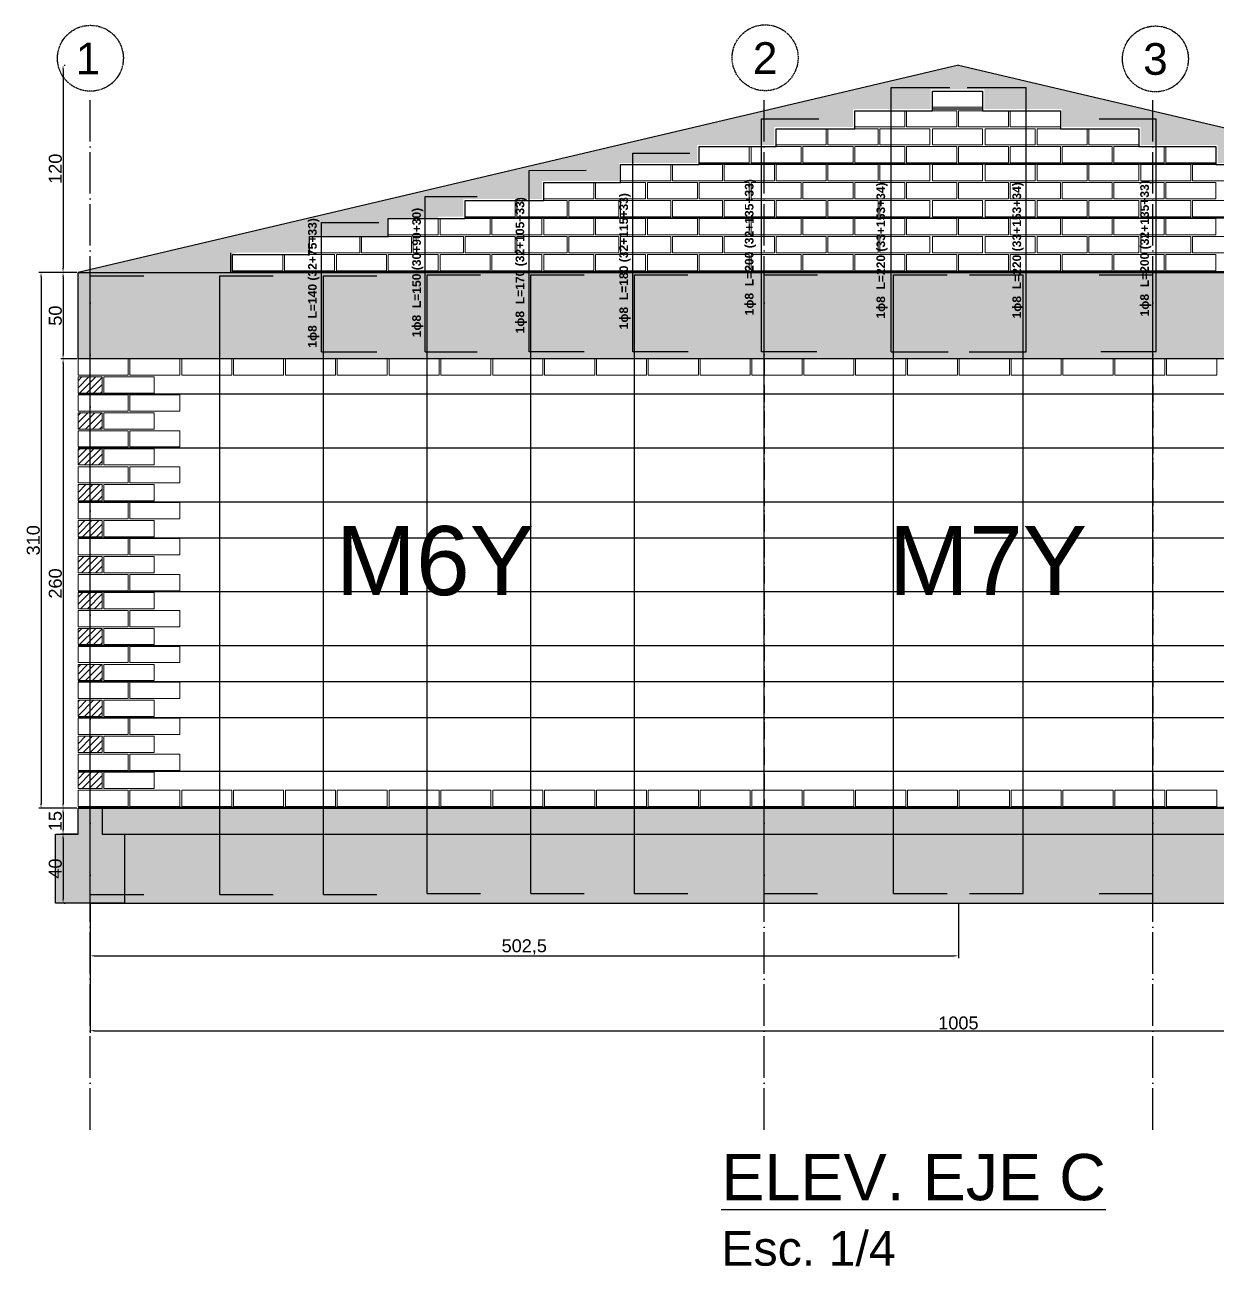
# Model space of a CAD drawing. Header units: centimetres. Extents: x 778 to 15841, y 1585 to 3584.
# Drawn here: x 10846 to 11536, y 2670 to 3388 of the extents above; entities that cross this region are included whole.
import ezdxf

# ---------------------------------------------------------------- set-up
doc = ezdxf.new("R2010")
doc.units = ezdxf.units.CM
doc.linetypes.add('ACAD_ISO04W100', pattern=[30, 24, -3, 0, -3])
doc.linetypes.add('TransientTextAxis', pattern=[0.3, 0.2, -0.1, 0, 0])
doc.layers.get('DEFPOINTS').update_dxf_attribs({"color": 250})
doc.layers.add('armadura horizotal', color=7, linetype='Continuous', lineweight=30, true_color=0xff9eff)
doc.layers.add('Ceramico 1.0', color=7, linetype='Continuous', lineweight=5, true_color=0xc73200)
doc.layers.add('armadura vertical', color=6, linetype='Continuous', lineweight=30)
for name, color, linetype in [('Cadena', 8, 'Continuous'), ('Cotas', 80, 'Continuous'), ('EJES', 8, 'Continuous'), ('Fundaciones', 251, 'Continuous'), ('Texto', 7, 'Continuous'), ('TEXTO-PIERS', 7, 'Continuous')]:
    doc.layers.add(name, color=color, linetype=linetype)
doc.styles.get("Standard").update_dxf_attribs({"font": 'arial.ttf'})
doc.dimstyles.new('ISO-25', dxfattribs={"dimtxt": 7.5, "dimasz": 2.5, "dimexe": 1.25, "dimexo": 0.625, "dimtad": 1, "dimtxsty": 'Standard', "dimcen": 2.5, "dimadec": 0, "dimazin": 0, "dimtfac": 1, "dimtmove": 0, "dimatfit": 3, "dimfxl": 1, "dimarcsym": 0})
pattern_1 = [(50, (5724.99, 47.862), (36.43693, -3.18782), [3.81, -41.91]), (355, (5724.99, 47.862), (-7.04868, 38.21137), [3.048, -33.52812]), (100.45144, (5728.026, 47.596), (29.38825, 35.02355), [3.238, -35.61805]), (46.1842, (5724.99, 58.02), (54.2158, -8.40847), [5.715, -62.865]), (96.6356, (5729.507, 57.32), (47.48083, 49.48522), [4.857, -53.4271]), (351.18415, (5724.99, 58.02), (47.48083, 49.48522), [4.572, -50.29195]), (21, (5730.07, 55.482), (30.32288, -20.45304), [3.81, -41.91]), (326, (5730.07, 55.482), (12.3604, 36.8376), [3.048, -33.528]), (71.45144, (5732.596, 53.778), (42.68328, 16.38455), [3.238, -35.61799]), (37.5, (5724.989, 47.862), (0.61772, 16.911008), [0, -33.1216, 0, -34.036, 0, -33.655]), (7.5, (5724.99, 47.862), (13.363933, 20.036115), [0, -19.4056, 0, -32.3596, 0, -12.827]), (327.5, (5713.661, 47.862), (27.11812, -1.14575), [0, -12.7, 0, -39.624, 0, -52.578]), (317.5, (5708.58, 47.862), (29.62584, 5.0853), [0, -16.51, 0, -26.3144, 0, -37.338])]

# ---------------------------------------------------------------- blocks, each defined once
blk = doc.blocks.new('*D134')
at = {"layer": 'Cotas', "color": 0, "lineweight": -2, "transparency": 16777216}
for p, q in [((10875.92, 3244.92), (10866.64, 3244.92)), ((10867.89, 3242.42), (10867.89, 3197.42)), ((10875.92, 3194.92), (10866.64, 3194.92))]:
    blk.add_line(p, q, dxfattribs=at)
at = {"layer": 'Cotas', "color": 0, "transparency": 16777216}
for points in [[(10867.47, 3242.42), (10868.31, 3242.42), (10867.89, 3244.92)], [(10867.47, 3197.42), (10868.31, 3197.42), (10867.89, 3194.92)]]:
    blk.add_solid(points, dxfattribs=at)
at = {"layer": 'DEFPOINTS', "color": 0, "transparency": 16777216}
for p in [(10876.54, 3244.92), (10867.89, 3194.92), (10876.54, 3194.92)]:
    blk.add_point(p, dxfattribs=at)
at = {"layer": 'Cotas', "color": 0, "transparency": 16777216, "insert": (10863.44, 3219.92), "char_height": 7.5, "attachment_point": 5, "rotation": 90}
blk.add_mtext('50', dxfattribs=at)
blk = doc.blocks.new('*D135')
at = {"layer": 'Cotas', "color": 0, "lineweight": -2, "transparency": 16777216}
for p, q in [((10875.92, 3194.92), (10866.64, 3194.92)), ((10867.89, 3192.42), (10867.89, 2937.42)), ((10875.92, 2934.92), (10866.64, 2934.92))]:
    blk.add_line(p, q, dxfattribs=at)
at = {"layer": 'Cotas', "color": 0, "transparency": 16777216}
for points in [[(10867.47, 3192.42), (10868.31, 3192.42), (10867.89, 3194.92)], [(10867.47, 2937.42), (10868.31, 2937.42), (10867.89, 2934.92)]]:
    blk.add_solid(points, dxfattribs=at)
at = {"layer": 'DEFPOINTS', "color": 0, "transparency": 16777216}
for p in [(10876.54, 3194.92), (10867.89, 2934.92), (10876.54, 2934.92)]:
    blk.add_point(p, dxfattribs=at)
at = {"layer": 'Cotas', "color": 0, "transparency": 16777216, "insert": (10863.44, 3064.92), "char_height": 7.5, "attachment_point": 5, "rotation": 90}
blk.add_mtext('260', dxfattribs=at)
blk = doc.blocks.new('*D136')
at = {"layer": 'Cotas', "color": 0, "lineweight": -2, "transparency": 16777216}
for p, q in [((10875.92, 2934.92), (10866.64, 2934.92)), ((10867.89, 2932.42), (10867.89, 2922.42)), ((10875.92, 2919.92), (10866.64, 2919.92))]:
    blk.add_line(p, q, dxfattribs=at)
at = {"layer": 'Cotas', "color": 0, "transparency": 16777216}
for points in [[(10867.47, 2932.42), (10868.31, 2932.42), (10867.89, 2934.92)], [(10867.47, 2922.42), (10868.31, 2922.42), (10867.89, 2919.92)]]:
    blk.add_solid(points, dxfattribs=at)
at = {"layer": 'DEFPOINTS', "color": 0, "transparency": 16777216}
for p in [(10876.54, 2934.92), (10867.89, 2919.92), (10876.54, 2919.92)]:
    blk.add_point(p, dxfattribs=at)
at = {"layer": 'Cotas', "color": 0, "transparency": 16777216, "insert": (10863.44, 2927.42), "char_height": 7.5, "attachment_point": 5, "rotation": 90}
blk.add_mtext('15', dxfattribs=at)
blk = doc.blocks.new('*D137')
at = {"layer": 'Cotas', "color": 0, "lineweight": -2, "transparency": 16777216}
for p, q in [((10867.89, 2917.42), (10867.89, 2882.42)), ((10868.51, 2919.92), (10869.14, 2919.92)), ((10868.51, 2879.92), (10869.14, 2879.92))]:
    blk.add_line(p, q, dxfattribs=at)
at = {"layer": 'Cotas', "color": 0, "transparency": 16777216}
for points in [[(10867.47, 2917.42), (10868.31, 2917.42), (10867.89, 2919.92)], [(10867.47, 2882.42), (10868.31, 2882.42), (10867.89, 2879.92)]]:
    blk.add_solid(points, dxfattribs=at)
at = {"layer": 'DEFPOINTS', "color": 0, "transparency": 16777216}
for p in [(10867.89, 2919.92), (10867.89, 2879.92), (10867.89, 2879.92)]:
    blk.add_point(p, dxfattribs=at)
at = {"layer": 'Cotas', "color": 0, "transparency": 16777216, "insert": (10863.44, 2899.92), "char_height": 7.5, "attachment_point": 5, "rotation": 90}
blk.add_mtext('40', dxfattribs=at)
blk = doc.blocks.new('*D138')
at = {"layer": 'Cotas', "color": 0, "lineweight": -2, "transparency": 16777216}
for p, q in [((10867.26, 3244.92), (10853.89, 3244.92)), ((10855.14, 3242.42), (10855.14, 2937.42)), ((10867.26, 2934.92), (10853.89, 2934.92))]:
    blk.add_line(p, q, dxfattribs=at)
at = {"layer": 'Cotas', "color": 0, "transparency": 16777216}
for points in [[(10854.73, 3242.42), (10855.56, 3242.42), (10855.14, 3244.92)], [(10854.73, 2937.42), (10855.56, 2937.42), (10855.14, 2934.92)]]:
    blk.add_solid(points, dxfattribs=at)
at = {"layer": 'DEFPOINTS', "color": 0, "transparency": 16777216}
for p in [(10867.89, 3244.92), (10855.14, 2934.92), (10867.89, 2934.92)]:
    blk.add_point(p, dxfattribs=at)
at = {"layer": 'Cotas', "color": 0, "transparency": 16777216, "insert": (10850.69, 3089.92), "char_height": 7.5, "attachment_point": 5, "rotation": 90}
blk.add_mtext('310', dxfattribs=at)
blk = doc.blocks.new('*D139')
at = {"layer": 'Cotas', "color": 0, "lineweight": -2, "transparency": 16777216}
for p, q in [((10867.89, 3362.42), (10867.89, 3247.42)), ((10868.51, 3364.92), (10869.14, 3364.92)), ((10875.92, 3244.92), (10866.64, 3244.92))]:
    blk.add_line(p, q, dxfattribs=at)
at = {"layer": 'Cotas', "color": 0, "transparency": 16777216}
for points in [[(10867.47, 3362.42), (10868.31, 3362.42), (10867.89, 3364.92)], [(10867.47, 3247.42), (10868.31, 3247.42), (10867.89, 3244.92)]]:
    blk.add_solid(points, dxfattribs=at)
at = {"layer": 'DEFPOINTS', "color": 0, "transparency": 16777216}
for p in [(10867.89, 3364.92), (10867.89, 3244.92), (10876.54, 3244.92)]:
    blk.add_point(p, dxfattribs=at)
at = {"layer": 'Cotas', "color": 0, "transparency": 16777216, "insert": (10863.44, 3304.92), "char_height": 7.5, "attachment_point": 5, "rotation": 90}
blk.add_mtext('120', dxfattribs=at)
blk = doc.blocks.new('*D140')
at = {"layer": 'Cotas', "color": 0, "lineweight": -2, "transparency": 16777216}
for p, q in [((10883.54, 2879.29), (10883.54, 2848.17)), ((11386.04, 2879.29), (11386.04, 2848.17)), ((10886.04, 2849.42), (11383.54, 2849.42))]:
    blk.add_line(p, q, dxfattribs=at)
at = {"layer": 'Cotas', "color": 0, "transparency": 16777216}
for points in [[(10886.04, 2849.84), (10886.04, 2849.01), (10883.54, 2849.42)], [(11383.54, 2849.84), (11383.54, 2849.01), (11386.04, 2849.42)]]:
    blk.add_solid(points, dxfattribs=at)
at = {"layer": 'DEFPOINTS', "color": 0, "transparency": 16777216}
for p in [(10883.54, 2879.92), (11386.04, 2879.92), (11386.04, 2849.42)]:
    blk.add_point(p, dxfattribs=at)
at = {"layer": 'Cotas', "color": 0, "transparency": 16777216, "insert": (11134.79, 2854.56), "char_height": 7.5, "attachment_point": 5}
blk.add_mtext('502,5', dxfattribs=at)
blk = doc.blocks.new('*D141')
at = {"layer": 'Cotas', "color": 0, "lineweight": -2, "transparency": 16777216}
for p, q in [((10883.54, 2848.8), (10883.54, 2804.85)), ((11888.54, 2848.8), (11888.54, 2804.85)), ((10886.04, 2806.1), (11886.04, 2806.1))]:
    blk.add_line(p, q, dxfattribs=at)
at = {"layer": 'Cotas', "color": 0, "transparency": 16777216}
for points in [[(10886.04, 2806.52), (10886.04, 2805.68), (10883.54, 2806.1)], [(11886.04, 2806.52), (11886.04, 2805.68), (11888.54, 2806.1)]]:
    blk.add_solid(points, dxfattribs=at)
at = {"layer": 'DEFPOINTS', "color": 0, "transparency": 16777216}
for p in [(10883.54, 2849.42), (11888.54, 2849.42), (11888.54, 2806.1)]:
    blk.add_point(p, dxfattribs=at)
at = {"layer": 'Cotas', "color": 0, "transparency": 16777216, "insert": (11386.04, 2810.55), "char_height": 7.5, "attachment_point": 5}
blk.add_mtext('1005', dxfattribs=at)

msp = doc.modelspace()

# ---------------------------------------------------------------- hatches: boundary and pattern name
at = {"layer": 'Cadena'}
h = msp.add_hatch(dxfattribs=at)
h.set_pattern_fill('AR-CONC', color=256, scale=0.2)
h.set_pattern_definition(pattern_1)
h.paths.add_polyline_path([(11386.041, 3354.643), (11851.921, 3244.917), (11895.541, 3244.917), (11386.041, 3364.917), (10876.541, 3244.917), (10886.541, 3244.917), (10920.161, 3244.917)])
h = msp.add_hatch(dxfattribs=at)
h.set_pattern_fill('AR-CONC', color=256, scale=0.2)
h.paths.add_polyline_path([(10965.041, 3256.317), (10966.041, 3256.317), (10980.541, 3256.317), (10995.041, 3256.317), (10996.041, 3256.317), (11010.541, 3256.317), (11010.541, 3265.717), (11039.541, 3265.717), (11039.541, 3256.317), (11040.541, 3256.317), (11040.541, 3265.717), (11056.041, 3265.717), (11056.041, 3276.117), (11085.041, 3276.117), (11085.041, 3277.117), (11086.041, 3277.117), (11099.541, 3277.117), (11099.541, 3277.117), (11099.541, 3281.668), (11099.541, 3286.517), (11099.541, 3287.517), (11100.541, 3287.517), (11115.041, 3287.517), (11129.541, 3287.517), (11130.541, 3287.517), (11145.041, 3287.517), (11145.041, 3292.068), (11145.041, 3296.917), (11145.041, 3297.917), (11146.041, 3297.917), (11160.541, 3297.917), (11175.041, 3297.917), (11176.041, 3297.917), (11189.541, 3297.917), (11189.541, 3302.468), (11189.541, 3307.317), (11189.541, 3308.317), (11190.541, 3308.317), (11205.041, 3308.317), (11219.541, 3308.317), (11220.541, 3308.317), (11235.041, 3308.317), (11235.041, 3308.317), (11235.041, 3312.868), (11235.041, 3317.717), (11235.041, 3318.717), (11236.041, 3318.717), (11250.541, 3318.717), (11265.041, 3318.717), (11265.041, 3318.717), (11266.041, 3318.717), (11273.541, 3318.717), (11273.541, 3338.42), (10876.541, 3244.917), (10965.041, 3244.917)])
h.paths.add_polyline_path([(11325.041, 3333.668), (11325.041, 3338.517), (11325.041, 3339.517), (11326.041, 3339.517), (11340.541, 3339.517), (11355.041, 3339.517), (11355.041, 3339.517), (11356.041, 3339.517), (11370.041, 3339.517), (11370.041, 3340.517), (11370.041, 3345.068), (11370.041, 3349.917), (11370.041, 3350.917), (11371.041, 3350.917), (11385.541, 3350.917), (11400.041, 3350.917), (11401.041, 3350.917), (11401.041, 3349.917), (11401.041, 3345.217), (11401.041, 3340.517), (11401.041, 3339.517), (11415.041, 3339.517), (11416.041, 3339.517), (11430.541, 3339.517), (11445.041, 3339.517), (11446.041, 3339.517), (11446.041, 3338.517), (11446.041, 3333.668), (11446.041, 3329.117), (11460.541, 3329.117), (11461.541, 3329.117), (11476.041, 3329.117), (11490.541, 3329.117), (11491.541, 3329.117), (11491.541, 3328.117), (11491.541, 3323.268), (11491.541, 3318.717), (11498.541, 3318.717), (11498.541, 3338.42), (11386.041, 3364.917), (11273.541, 3338.42), (11273.541, 3318.717), (11279.541, 3318.717), (11279.541, 3318.717), (11279.541, 3323.268), (11279.541, 3328.117), (11279.541, 3329.117), (11280.541, 3329.117), (11295.041, 3329.117), (11309.541, 3329.117), (11310.541, 3329.117), (11325.041, 3329.117)])
h.paths.add_polyline_path([(11498.541, 3338.42), (11498.541, 3318.717), (11505.041, 3318.717), (11506.041, 3318.717), (11520.541, 3318.717), (11535.041, 3318.717), (11536.041, 3318.717), (11536.041, 3317.717), (11536.041, 3312.868), (11536.041, 3308.317), (11550.541, 3308.317), (11551.541, 3308.317), (11566.041, 3308.317), (11580.541, 3308.317), (11581.541, 3308.317), (11581.541, 3307.317), (11581.541, 3302.468), (11581.541, 3297.917), (11595.041, 3297.917), (11596.041, 3297.917), (11610.542, 3297.917), (11625.042, 3297.917), (11626.042, 3297.917), (11626.042, 3296.917), (11626.042, 3292.068), (11626.042, 3287.517), (11640.541, 3287.517), (11641.541, 3287.517), (11656.041, 3287.517), (11670.541, 3287.517), (11671.541, 3287.517), (11671.541, 3286.517), (11671.541, 3281.668), (11671.541, 3277.117), (11685.041, 3277.117), (11686.042, 3277.117), (11700.542, 3277.117), (11715.042, 3277.117), (11716.042, 3277.117), (11716.042, 3276.117), (11716.042, 3271.268), (11716.042, 3266.717), (11716.042, 3266.717), (11730.542, 3266.717), (11730.542, 3266.717), (11731.542, 3266.717), (11746.042, 3266.717), (11760.542, 3266.717), (11761.542, 3266.717), (11761.542, 3265.717), (11761.542, 3260.868), (11761.542, 3256.317), (11775.042, 3256.317), (11776.042, 3256.317), (11790.542, 3256.317), (11805.042, 3256.317), (11806.042, 3256.317), (11806.042, 3255.317), (11806.042, 3250.468), (11806.042, 3245.917), (11806.042, 3244.917), (11895.541, 3244.917)])
h = msp.add_hatch(dxfattribs=at)
h.set_pattern_fill('AR-CONC', color=256, scale=0.2)
h.set_pattern_definition(pattern_1)
h.paths.add_polyline_path([(11895.541, 3244.917), (10876.541, 3244.917), (10876.541, 3194.917), (10892.041, 3194.917), (10892.041, 3194.917), (10921.041, 3194.917), (10922.041, 3194.917), (10922.041, 3194.917), (10951.041, 3194.917), (11895.541, 3194.917)])
at = {"layer": 'Ceramico 1.0'}
h = msp.add_hatch(dxfattribs=at)
h.set_pattern_fill('ANSI31', color=256, scale=0.9)
h.paths.add_polyline_path([(10890.541, 3184.517), (10876.541, 3184.517), (10876.541, 3175.117), (10890.541, 3175.117)])
h.paths.add_polyline_path([(10890.541, 3163.717), (10876.541, 3163.717), (10876.541, 3154.317), (10876.541, 3154.317), (10890.541, 3154.317)])
h.paths.add_polyline_path([(10890.541, 3142.917), (10876.541, 3142.917), (10876.541, 3133.517), (10890.541, 3133.517)])
h.paths.add_polyline_path([(10890.541, 3122.117), (10876.541, 3122.117), (10876.541, 3112.717), (10890.541, 3112.717)])
h.paths.add_polyline_path([(10890.541, 3101.317), (10876.541, 3101.317), (10876.541, 3091.917), (10890.541, 3091.917)])
h.paths.add_polyline_path([(10890.541, 3080.517), (10876.541, 3080.517), (10876.541, 3071.117), (10890.541, 3071.117)])
h.paths.add_polyline_path([(10890.541, 3059.717), (10876.541, 3059.717), (10876.541, 3050.317), (10890.541, 3050.317)])
h.paths.add_polyline_path([(10890.541, 3038.917), (10876.541, 3038.917), (10876.541, 3029.517), (10890.541, 3029.517)])
h.paths.add_polyline_path([(10890.541, 3018.117), (10876.541, 3018.117), (10876.541, 3008.717), (10890.541, 3008.717)])
h.paths.add_polyline_path([(10890.541, 2997.317), (10876.541, 2997.317), (10876.541, 2987.917), (10890.541, 2987.917)])
h.paths.add_polyline_path([(10890.541, 2976.517), (10876.541, 2976.517), (10876.541, 2967.117), (10890.541, 2967.117)])
h.paths.add_polyline_path([(10890.541, 2955.717), (10876.541, 2955.717), (10876.541, 2946.317), (10890.541, 2946.317)])
at = {"layer": 'Fundaciones'}
h = msp.add_hatch(dxfattribs=at)
h.set_pattern_fill('AR-CONC', color=256, scale=0.2)
h.set_pattern_definition(pattern_1)
h.paths.add_polyline_path([(11868.541, 2919.917), (10903.541, 2919.917), (10903.541, 2879.917), (11868.541, 2879.917)])
h.paths.add_polyline_path([(10903.541, 2919.917), (10890.541, 2919.917), (10890.541, 2934.917), (10876.541, 2934.917), (10876.541, 2919.917), (10863.541, 2919.917), (10863.541, 2879.917), (10883.541, 2879.917), (10903.541, 2879.917)])
h.paths.add_polyline_path([(11908.541, 2919.917), (11895.541, 2919.917), (11895.541, 2934.917), (11881.541, 2934.917), (11881.541, 2919.917), (11868.541, 2919.917), (11868.541, 2879.917), (11888.541, 2879.917), (11908.541, 2879.917)])
h.paths.add_polyline_path([(11881.541, 2934.917), (10890.541, 2934.917), (10890.541, 2919.917), (10903.541, 2919.917), (11868.541, 2919.917), (11881.541, 2919.917)])

# ---------------------------------------------------------------- linework, layer by layer
at = {"layer": 'armadura horizotal'}
for p, q in [((11371.041, 3339.517), (11400.041, 3339.517)), ((11236.041, 3307.817), (11535.041, 3307.817)), ((11100.541, 3276.617), (11670.541, 3276.617)), ((10966.041, 3245.417), (11805.042, 3245.417)), ((10876.541, 3174.617), (11895.541, 3174.63)), ((10876.541, 3143.417), (11895.541, 3143.43)), ((10876.541, 3112.217), (11895.541, 3112.23)), ((10876.541, 3091.417), (11895.541, 3091.43)), ((10876.541, 3060.217), (11895.541, 3060.23)), ((10876.541, 3029.017), (11895.541, 3029.03)), ((10876.541, 3008.217), (11895.541, 3008.23)), ((10876.541, 2987.417), (11895.541, 2987.43)), ((10876.541, 2956.217), (11895.541, 2956.23)), ((10876.541, 2935.417), (11895.541, 2935.43))]:
    msp.add_line(p, q, dxfattribs=at)
at = {"layer": 'armadura vertical'}
for p, q in [((11347.174, 3198.917), (11347.174, 3351.917)), ((11347.174, 3351.917), (11381.174, 3351.917)), ((11391.193, 3351.917), (11425.193, 3351.917)), ((11425.193, 3198.917), (11425.193, 3351.917)), ((11272.173, 3198.917), (11272.173, 3333.917)), ((11272.173, 3333.917), (11305.173, 3333.917)), ((11467.456, 3333.917), (11500.456, 3333.917)), ((11500.456, 3198.917), (11500.456, 3333.917)), ((11197.535, 3313.917), (11230.535, 3313.992)), ((11197.628, 3198.917), (11197.628, 3313.917)), ((11137.541, 3303.917), (11170.541, 3304.037)), ((11137.541, 3198.917), (11137.541, 3303.917)), ((11077.541, 3198.917), (11077.541, 3288.917)), ((11077.541, 3288.917), (11107.541, 3288.917)), ((11017.541, 3198.917), (11017.541, 3273.917)), ((11017.541, 3273.917), (11050.541, 3273.917)), ((10883.541, 2884.917), (10883.541, 3242.917)), ((10883.541, 3242.917), (10914.541, 3242.917)), ((10958.541, 2884.917), (10958.541, 3242.917)), ((10958.541, 3242.917), (10989.541, 3242.917)), ((11018.541, 2884.917), (11018.541, 3242.917)), ((11018.541, 3242.917), (11049.541, 3242.917)), ((11078.541, 2885.499), (11078.541, 3243.499)), ((11078.541, 3243.499), (11109.541, 3243.499)), ((11138.541, 2885.499), (11138.541, 3243.499)), ((11138.541, 3243.499), (11169.541, 3243.499)), ((11198.541, 2885.499), (11198.541, 3243.499)), ((11198.541, 3243.499), (11229.541, 3243.499)), ((11273.541, 2885.499), (11273.541, 3243.499)), ((11273.541, 3243.499), (11304.541, 3243.499)), ((11348.541, 2885.499), (11348.541, 3243.499)), ((11348.541, 3243.499), (11379.541, 3243.499)), ((11392.541, 3243.499), (11423.541, 3243.499)), ((11423.541, 2885.499), (11423.541, 3243.499)), ((11467.541, 3243.499), (11498.541, 3243.499)), ((11498.541, 2885.499), (11498.541, 3243.499)), ((11017.541, 3198.917), (11049.541, 3198.917)), ((11077.541, 3198.917), (11107.541, 3198.917)), ((11169.541, 3198.917), (11137.541, 3198.917)), ((11229.628, 3198.908), (11197.628, 3198.917)), ((11304.173, 3198.917), (11272.173, 3198.917)), ((11347.174, 3198.917), (11380.174, 3198.917)), ((11392.193, 3198.917), (11425.193, 3198.917)), ((11500.456, 3198.917), (11468.456, 3198.917)), ((10883.541, 2884.917), (10914.541, 2884.917)), ((10958.541, 2884.917), (10989.541, 2884.917)), ((11018.541, 2884.917), (11049.541, 2884.917)), ((11078.541, 2885.499), (11109.541, 2885.499)), ((11138.541, 2885.499), (11169.541, 2885.499)), ((11198.541, 2885.499), (11229.541, 2885.499)), ((11273.541, 2885.499), (11304.541, 2885.499)), ((11348.541, 2885.499), (11379.541, 2885.499)), ((11392.541, 2885.499), (11423.541, 2885.499)), ((11467.541, 2885.499), (11498.541, 2885.499))]:
    msp.add_line(p, q, dxfattribs=at)
at = {"layer": 'Cadena'}
for p, q in [((11386.041, 3364.917), (10876.541, 3244.917)), ((11386.041, 3364.917), (11895.541, 3244.917)), ((11371.041, 3338.517), (11371.041, 3349.917)), ((11371.041, 3349.917), (11400.041, 3349.917)), ((11400.041, 3349.917), (11400.041, 3338.517)), ((11326.041, 3328.117), (11326.041, 3338.517)), ((11326.041, 3338.517), (11371.041, 3338.517)), ((11400.041, 3338.517), (11445.041, 3338.517)), ((11445.041, 3338.517), (11445.041, 3328.117)), ((11280.541, 3317.717), (11280.541, 3328.117)), ((11280.541, 3328.117), (11326.041, 3328.117)), ((11445.041, 3328.117), (11490.541, 3328.117)), ((11490.541, 3328.117), (11490.541, 3317.717)), ((11236.041, 3307.317), (11236.041, 3317.717)), ((11236.041, 3317.717), (11280.541, 3317.717)), ((11490.541, 3317.717), (11535.041, 3317.717)), ((11535.041, 3317.717), (11535.041, 3307.317)), ((11190.541, 3296.917), (11190.541, 3307.317)), ((11190.541, 3307.317), (11236.041, 3307.317)), ((11535.041, 3307.317), (11580.541, 3307.317)), ((11146.041, 3286.517), (11146.041, 3296.917)), ((11146.041, 3296.917), (11190.541, 3296.917)), ((11100.541, 3276.117), (11100.541, 3286.517)), ((11100.541, 3286.517), (11146.041, 3286.517)), ((11056.041, 3265.717), (11056.041, 3276.117)), ((11056.041, 3276.117), (11100.541, 3276.117)), ((11010.541, 3255.317), (11010.541, 3265.717)), ((11010.541, 3265.717), (11056.041, 3265.717)), ((10965.041, 3244.917), (10965.041, 3256.317)), ((10966.041, 3244.917), (10966.041, 3255.317)), ((10966.041, 3255.317), (11010.541, 3255.317)), ((10876.541, 3194.917), (10876.541, 3244.917)), ((10876.541, 3244.917), (11895.541, 3244.917)), ((10876.541, 3244.917), (11386.041, 3244.917)), ((10876.541, 3244.917), (10886.541, 3244.917)), ((11895.541, 3194.917), (10876.541, 3194.917))]:
    msp.add_line(p, q, dxfattribs=at)
at = {"layer": 'Ceramico 1.0'}
for points in [[(11400.041, 3349.917), (11400.041, 3340.517), (11371.041, 3340.517), (11371.041, 3349.917)], [(11355.041, 3338.517), (11355.041, 3329.117), (11326.041, 3329.117), (11326.041, 3338.517)], [(11385.041, 3338.517), (11385.041, 3329.117), (11356.041, 3329.117), (11356.041, 3338.517)], [(11386.041, 3338.517), (11386.041, 3329.117), (11415.041, 3329.117), (11415.041, 3338.517)], [(11416.041, 3338.517), (11416.041, 3329.117), (11445.041, 3329.117), (11445.041, 3338.517)], [(11309.541, 3328.117), (11309.541, 3318.717), (11280.541, 3318.717), (11280.541, 3328.117)], [(11339.541, 3328.117), (11339.541, 3318.717), (11310.541, 3318.717), (11310.541, 3328.117)], [(11369.541, 3328.117), (11369.541, 3318.717), (11340.541, 3318.717), (11340.541, 3328.117)], [(11400.041, 3328.117), (11400.041, 3318.717), (11371.041, 3318.717), (11371.041, 3328.117)], [(11401.541, 3328.117), (11401.541, 3318.717), (11430.541, 3318.717), (11430.541, 3328.117)], [(11431.541, 3328.117), (11431.541, 3318.717), (11460.541, 3318.717), (11460.541, 3328.117)], [(11461.541, 3328.117), (11461.541, 3318.717), (11490.541, 3318.717), (11490.541, 3328.117)], [(11265.041, 3317.717), (11265.041, 3308.317), (11236.041, 3308.317), (11236.041, 3317.717)], [(11295.041, 3317.717), (11295.041, 3308.317), (11266.041, 3308.317), (11266.041, 3317.717)], [(11325.041, 3317.717), (11325.041, 3308.317), (11296.041, 3308.317), (11296.041, 3317.717)], [(11355.041, 3317.717), (11355.041, 3308.317), (11326.041, 3308.317), (11326.041, 3317.717)], [(11385.041, 3317.717), (11385.041, 3308.317), (11356.041, 3308.317), (11356.041, 3317.717)], [(11386.041, 3317.717), (11386.041, 3308.317), (11415.041, 3308.317), (11415.041, 3317.717)], [(11416.041, 3317.717), (11416.041, 3308.317), (11445.041, 3308.317), (11445.041, 3317.717)], [(11446.041, 3317.717), (11446.041, 3308.317), (11475.041, 3308.317), (11475.041, 3317.717)], [(11476.041, 3317.717), (11476.041, 3308.317), (11505.041, 3308.317), (11505.041, 3317.717)], [(11506.041, 3317.717), (11506.041, 3308.317), (11535.041, 3308.317), (11535.041, 3317.717)], [(11219.541, 3307.317), (11219.541, 3297.917), (11190.541, 3297.917), (11190.541, 3307.317)], [(11249.541, 3307.317), (11249.541, 3297.917), (11220.541, 3297.917), (11220.541, 3307.317)], [(11279.541, 3307.317), (11279.541, 3297.917), (11250.541, 3297.917), (11250.541, 3307.317)], [(11309.541, 3307.317), (11309.541, 3297.917), (11280.541, 3297.917), (11280.541, 3307.317)], [(11339.541, 3307.317), (11339.541, 3297.917), (11310.541, 3297.917), (11310.541, 3307.317)], [(11369.541, 3307.317), (11369.541, 3297.917), (11340.541, 3297.917), (11340.541, 3307.317)], [(11400.041, 3307.317), (11400.041, 3297.917), (11371.041, 3297.917), (11371.041, 3307.317)], [(11401.541, 3307.317), (11401.541, 3297.917), (11430.541, 3297.917), (11430.541, 3307.317)], [(11431.541, 3307.317), (11431.541, 3297.917), (11460.541, 3297.917), (11460.541, 3307.317)], [(11461.541, 3307.317), (11461.541, 3297.917), (11490.541, 3297.917), (11490.541, 3307.317)], [(11491.541, 3307.317), (11491.541, 3297.917), (11520.541, 3297.917), (11520.541, 3307.317)], [(11521.541, 3307.317), (11521.541, 3297.917), (11550.541, 3297.917), (11550.541, 3307.317)], [(11175.041, 3296.917), (11175.041, 3287.517), (11146.041, 3287.517), (11146.041, 3296.917)], [(11205.041, 3296.917), (11205.041, 3287.517), (11176.041, 3287.517), (11176.041, 3296.917)], [(11235.041, 3296.917), (11235.041, 3287.517), (11206.041, 3287.517), (11206.041, 3296.917)], [(11265.041, 3296.917), (11265.041, 3287.517), (11236.041, 3287.517), (11236.041, 3296.917)], [(11295.041, 3296.917), (11295.041, 3287.517), (11266.041, 3287.517), (11266.041, 3296.917)], [(11325.041, 3296.917), (11325.041, 3287.517), (11296.041, 3287.517), (11296.041, 3296.917)], [(11355.041, 3296.917), (11355.041, 3287.517), (11326.041, 3287.517), (11326.041, 3296.917)], [(11385.041, 3296.917), (11385.041, 3287.517), (11356.041, 3287.517), (11356.041, 3296.917)], [(11386.041, 3296.917), (11386.041, 3287.517), (11415.041, 3287.517), (11415.041, 3296.917)], [(11416.041, 3296.917), (11416.041, 3287.517), (11445.041, 3287.517), (11445.041, 3296.917)], [(11446.041, 3296.917), (11446.041, 3287.517), (11475.041, 3287.517), (11475.041, 3296.917)], [(11476.041, 3296.917), (11476.041, 3287.517), (11505.041, 3287.517), (11505.041, 3296.917)], [(11506.041, 3296.917), (11506.041, 3287.517), (11535.041, 3287.517), (11535.041, 3296.917)], [(11129.541, 3286.517), (11129.541, 3277.117), (11100.541, 3277.117), (11100.541, 3286.517)], [(11159.541, 3286.517), (11159.541, 3277.117), (11130.541, 3277.117), (11130.541, 3286.517)], [(11189.541, 3286.517), (11189.541, 3277.117), (11160.541, 3277.117), (11160.541, 3286.517)], [(11219.541, 3286.517), (11219.541, 3277.117), (11190.541, 3277.117), (11190.541, 3286.517)], [(11249.541, 3286.517), (11249.541, 3277.117), (11220.541, 3277.117), (11220.541, 3286.517)], [(11279.541, 3286.517), (11279.541, 3277.117), (11250.541, 3277.117), (11250.541, 3286.517)], [(11309.541, 3286.517), (11309.541, 3277.117), (11280.541, 3277.117), (11280.541, 3286.517)], [(11339.541, 3286.517), (11339.541, 3277.117), (11310.541, 3277.117), (11310.541, 3286.517)], [(11369.541, 3286.517), (11369.541, 3277.117), (11340.541, 3277.117), (11340.541, 3286.517)], [(11400.041, 3286.517), (11400.041, 3277.117), (11371.041, 3277.117), (11371.041, 3286.517)], [(11401.541, 3286.517), (11401.541, 3277.117), (11430.541, 3277.117), (11430.541, 3286.517)], [(11431.541, 3286.517), (11431.541, 3277.117), (11460.541, 3277.117), (11460.541, 3286.517)], [(11461.541, 3286.517), (11461.541, 3277.117), (11490.541, 3277.117), (11490.541, 3286.517)], [(11491.541, 3286.517), (11491.541, 3277.117), (11520.541, 3277.117), (11520.541, 3286.517)], [(11550.541, 3286.517), (11550.541, 3277.117), (11521.541, 3277.117), (11521.541, 3286.517)], [(11085.041, 3276.117), (11085.041, 3266.717), (11056.041, 3266.717), (11056.041, 3276.117)], [(11115.041, 3276.117), (11115.041, 3266.717), (11086.041, 3266.717), (11086.041, 3276.117)], [(11145.041, 3276.117), (11145.041, 3266.717), (11116.041, 3266.717), (11116.041, 3276.117)], [(11175.041, 3276.117), (11175.041, 3266.717), (11146.041, 3266.717), (11146.041, 3276.117)], [(11205.041, 3276.117), (11205.041, 3266.717), (11176.041, 3266.717), (11176.041, 3276.117)], [(11235.041, 3276.117), (11235.041, 3266.717), (11206.041, 3266.717), (11206.041, 3276.117)], [(11265.041, 3276.117), (11265.041, 3266.717), (11236.041, 3266.717), (11236.041, 3276.117)], [(11295.041, 3276.117), (11295.041, 3266.717), (11266.041, 3266.717), (11266.041, 3276.117)], [(11325.041, 3276.117), (11325.041, 3266.717), (11296.041, 3266.717), (11296.041, 3276.117)], [(11355.041, 3276.117), (11355.041, 3266.717), (11326.041, 3266.717), (11326.041, 3276.117)], [(11385.041, 3276.117), (11385.041, 3266.717), (11356.041, 3266.717), (11356.041, 3276.117)], [(11386.041, 3276.117), (11386.041, 3266.717), (11415.041, 3266.717), (11415.041, 3276.117)], [(11416.041, 3276.117), (11416.041, 3266.717), (11445.041, 3266.717), (11445.041, 3276.117)], [(11446.041, 3276.117), (11446.041, 3266.717), (11475.041, 3266.717), (11475.041, 3276.117)], [(11476.041, 3276.117), (11476.041, 3266.717), (11505.041, 3266.717), (11505.041, 3276.117)], [(11506.041, 3276.117), (11506.041, 3266.717), (11535.041, 3266.717), (11535.041, 3276.117)], [(11039.541, 3265.717), (11039.541, 3256.317), (11010.541, 3256.317), (11010.541, 3265.717)], [(11069.541, 3265.717), (11069.541, 3256.317), (11040.541, 3256.317), (11040.541, 3265.717)], [(11099.541, 3265.717), (11099.541, 3256.317), (11070.541, 3256.317), (11070.541, 3265.717)], [(11129.541, 3265.717), (11129.541, 3256.317), (11100.541, 3256.317), (11100.541, 3265.717)], [(11159.541, 3265.717), (11159.541, 3256.317), (11130.541, 3256.317), (11130.541, 3265.717)], [(11189.541, 3265.717), (11189.541, 3256.317), (11160.541, 3256.317), (11160.541, 3265.717)], [(11219.541, 3265.717), (11219.541, 3256.317), (11190.541, 3256.317), (11190.541, 3265.717)], [(11249.541, 3265.717), (11249.541, 3256.317), (11220.541, 3256.317), (11220.541, 3265.717)], [(11279.541, 3265.717), (11279.541, 3256.317), (11250.541, 3256.317), (11250.541, 3265.717)], [(11309.541, 3265.717), (11309.541, 3256.317), (11280.541, 3256.317), (11280.541, 3265.717)], [(11339.541, 3265.717), (11339.541, 3256.317), (11310.541, 3256.317), (11310.541, 3265.717)], [(11369.541, 3265.717), (11369.541, 3256.317), (11340.541, 3256.317), (11340.541, 3265.717)], [(11400.041, 3265.717), (11400.041, 3256.317), (11371.041, 3256.317), (11371.041, 3265.717)], [(11401.541, 3265.717), (11401.541, 3256.317), (11430.541, 3256.317), (11430.541, 3265.717)], [(11431.541, 3265.717), (11431.541, 3256.317), (11460.541, 3256.317), (11460.541, 3265.717)], [(11461.541, 3265.717), (11461.541, 3256.317), (11490.541, 3256.317), (11490.541, 3265.717)], [(11491.541, 3265.717), (11491.541, 3256.317), (11520.541, 3256.317), (11520.541, 3265.717)], [(11550.541, 3265.717), (11550.541, 3256.317), (11521.541, 3256.317), (11521.541, 3265.717)], [(10995.041, 3255.317), (10995.041, 3245.917), (10966.041, 3245.917), (10966.041, 3255.317)], [(11025.041, 3255.317), (11025.041, 3245.917), (10996.041, 3245.917), (10996.041, 3255.317)], [(11055.041, 3255.317), (11055.041, 3245.917), (11026.041, 3245.917), (11026.041, 3255.317)], [(11085.041, 3255.317), (11085.041, 3245.917), (11056.041, 3245.917), (11056.041, 3255.317)], [(11115.041, 3255.317), (11115.041, 3245.917), (11086.041, 3245.917), (11086.041, 3255.317)], [(11145.041, 3255.317), (11145.041, 3245.917), (11116.041, 3245.917), (11116.041, 3255.317)], [(11175.041, 3255.317), (11175.041, 3245.917), (11146.041, 3245.917), (11146.041, 3255.317)], [(11205.041, 3255.317), (11205.041, 3245.917), (11176.041, 3245.917), (11176.041, 3255.317)], [(11235.041, 3255.317), (11235.041, 3245.917), (11206.041, 3245.917), (11206.041, 3255.317)], [(11265.041, 3255.317), (11265.041, 3245.917), (11236.041, 3245.917), (11236.041, 3255.317)], [(11295.041, 3255.317), (11295.041, 3245.917), (11266.041, 3245.917), (11266.041, 3255.317)], [(11325.041, 3255.317), (11325.041, 3245.917), (11296.041, 3245.917), (11296.041, 3255.317)], [(11355.041, 3255.317), (11355.041, 3245.917), (11326.041, 3245.917), (11326.041, 3255.317)], [(11385.041, 3255.317), (11385.041, 3245.917), (11356.041, 3245.917), (11356.041, 3255.317)], [(11386.041, 3255.317), (11386.041, 3245.917), (11415.041, 3245.917), (11415.041, 3255.317)], [(11416.041, 3255.317), (11416.041, 3245.917), (11445.041, 3245.917), (11445.041, 3255.317)], [(11446.041, 3255.317), (11446.041, 3245.917), (11475.041, 3245.917), (11475.041, 3255.317)], [(11476.041, 3255.317), (11476.041, 3245.917), (11505.041, 3245.917), (11505.041, 3255.317)], [(11506.041, 3255.317), (11506.041, 3245.917), (11535.041, 3245.917), (11535.041, 3255.317)], [(10905.541, 3194.917), (10905.541, 3185.517), (10876.541, 3185.517), (10876.541, 3194.917)], [(10935.541, 3194.917), (10935.541, 3185.517), (10906.541, 3185.517), (10906.541, 3194.917)], [(10965.541, 3194.917), (10965.541, 3185.517), (10936.541, 3185.517), (10936.541, 3194.917)], [(10995.541, 3194.917), (10995.541, 3185.517), (10966.541, 3185.517), (10966.541, 3194.917)], [(11025.541, 3194.917), (11025.541, 3185.517), (10996.541, 3185.517), (10996.541, 3194.917)], [(11055.541, 3194.917), (11055.541, 3185.517), (11026.541, 3185.517), (11026.541, 3194.917)], [(11085.541, 3194.917), (11085.541, 3185.517), (11056.541, 3185.517), (11056.541, 3194.917)], [(11115.541, 3194.917), (11115.541, 3185.517), (11086.541, 3185.517), (11086.541, 3194.917)], [(11145.541, 3194.917), (11145.541, 3185.517), (11116.541, 3185.517), (11116.541, 3194.917)], [(11175.541, 3194.917), (11175.541, 3185.517), (11146.541, 3185.517), (11146.541, 3194.917)], [(11205.541, 3194.917), (11205.541, 3185.517), (11176.541, 3185.517), (11176.541, 3194.917)], [(11235.541, 3194.917), (11235.541, 3185.517), (11206.541, 3185.517), (11206.541, 3194.917)], [(11265.541, 3194.917), (11265.541, 3185.517), (11236.541, 3185.517), (11236.541, 3194.917)], [(11295.541, 3194.917), (11295.541, 3185.517), (11266.541, 3185.517), (11266.541, 3194.917)], [(11325.541, 3194.917), (11325.541, 3185.517), (11296.541, 3185.517), (11296.541, 3194.917)], [(11355.541, 3194.917), (11355.541, 3185.517), (11326.541, 3185.517), (11326.541, 3194.917)], [(11385.541, 3194.917), (11385.541, 3185.517), (11356.541, 3185.517), (11356.541, 3194.917)], [(11415.541, 3194.917), (11415.541, 3185.517), (11386.541, 3185.517), (11386.541, 3194.917)], [(11445.541, 3194.917), (11445.541, 3185.517), (11416.541, 3185.517), (11416.541, 3194.917)], [(11475.541, 3194.917), (11475.541, 3185.517), (11446.541, 3185.517), (11446.541, 3194.917)], [(11505.541, 3194.917), (11505.541, 3185.517), (11476.541, 3185.517), (11476.541, 3194.917)], [(11535.541, 3194.917), (11535.541, 3185.517), (11506.541, 3185.517), (11506.541, 3194.917)], [(10890.541, 3184.517), (10890.541, 3175.117), (10876.541, 3175.117), (10876.541, 3184.517)], [(10920.541, 3184.517), (10920.541, 3175.117), (10891.541, 3175.117), (10891.541, 3184.517)], [(10905.541, 3174.117), (10905.541, 3164.717), (10876.541, 3164.717), (10876.541, 3174.117)], [(10935.541, 3174.117), (10935.541, 3164.717), (10906.541, 3164.717), (10906.541, 3174.117)], [(10890.541, 3163.717), (10890.541, 3154.317), (10876.541, 3154.317), (10876.541, 3163.717)], [(10920.541, 3163.717), (10920.541, 3154.317), (10891.541, 3154.317), (10891.541, 3163.717)], [(10905.541, 3153.317), (10905.541, 3143.917), (10876.541, 3143.917), (10876.541, 3153.317)], [(10935.541, 3153.317), (10935.541, 3143.917), (10906.541, 3143.917), (10906.541, 3153.317)], [(10890.541, 3142.917), (10890.541, 3133.517), (10876.541, 3133.517), (10876.541, 3142.917)], [(10920.541, 3142.917), (10920.541, 3133.517), (10891.541, 3133.517), (10891.541, 3142.917)], [(10905.541, 3132.517), (10905.541, 3123.117), (10876.541, 3123.117), (10876.541, 3132.517)], [(10935.541, 3132.517), (10935.541, 3123.117), (10906.541, 3123.117), (10906.541, 3132.517)], [(10890.541, 3122.117), (10890.541, 3112.717), (10876.541, 3112.717), (10876.541, 3122.117)], [(10920.541, 3122.117), (10920.541, 3112.717), (10891.541, 3112.717), (10891.541, 3122.117)], [(10905.541, 3111.717), (10905.541, 3102.317), (10876.541, 3102.317), (10876.541, 3111.717)], [(10935.541, 3111.717), (10935.541, 3102.317), (10906.541, 3102.317), (10906.541, 3111.717)], [(10890.541, 3101.317), (10890.541, 3091.917), (10876.541, 3091.917), (10876.541, 3101.317)], [(10920.541, 3101.317), (10920.541, 3091.917), (10891.541, 3091.917), (10891.541, 3101.317)], [(10905.541, 3090.917), (10905.541, 3081.517), (10876.541, 3081.517), (10876.541, 3090.917)], [(10935.541, 3090.917), (10935.541, 3081.517), (10906.541, 3081.517), (10906.541, 3090.917)], [(10890.541, 3080.517), (10890.541, 3071.117), (10876.541, 3071.117), (10876.541, 3080.517)], [(10920.541, 3080.517), (10920.541, 3071.117), (10891.541, 3071.117), (10891.541, 3080.517)], [(10905.541, 3070.117), (10905.541, 3060.717), (10876.541, 3060.717), (10876.541, 3070.117)], [(10935.541, 3070.117), (10935.541, 3060.717), (10906.541, 3060.717), (10906.541, 3070.117)], [(10890.541, 3059.717), (10890.541, 3050.317), (10876.541, 3050.317), (10876.541, 3059.717)], [(10920.541, 3059.717), (10920.541, 3050.317), (10891.541, 3050.317), (10891.541, 3059.717)], [(10905.541, 3049.317), (10905.541, 3039.917), (10876.541, 3039.917), (10876.541, 3049.317)], [(10935.541, 3049.317), (10935.541, 3039.917), (10906.541, 3039.917), (10906.541, 3049.317)], [(10890.541, 3038.917), (10890.541, 3029.517), (10876.541, 3029.517), (10876.541, 3038.917)], [(10920.541, 3038.917), (10920.541, 3029.517), (10891.541, 3029.517), (10891.541, 3038.917)], [(10905.541, 3028.517), (10905.541, 3019.117), (10876.541, 3019.117), (10876.541, 3028.517)], [(10935.541, 3028.517), (10935.541, 3019.117), (10906.541, 3019.117), (10906.541, 3028.517)], [(10890.541, 3018.117), (10890.541, 3008.717), (10876.541, 3008.717), (10876.541, 3018.117)], [(10920.541, 3018.117), (10920.541, 3008.717), (10891.541, 3008.717), (10891.541, 3018.117)], [(10905.541, 3007.717), (10905.541, 2998.317), (10876.541, 2998.317), (10876.541, 3007.717)], [(10935.541, 3007.717), (10935.541, 2998.317), (10906.541, 2998.317), (10906.541, 3007.717)], [(10890.541, 2997.317), (10890.541, 2987.917), (10876.541, 2987.917), (10876.541, 2997.317)], [(10920.541, 2997.317), (10920.541, 2987.917), (10891.541, 2987.917), (10891.541, 2997.317)], [(10905.541, 2986.917), (10905.541, 2977.517), (10876.541, 2977.517), (10876.541, 2986.917)], [(10935.541, 2986.917), (10935.541, 2977.517), (10906.541, 2977.517), (10906.541, 2986.917)], [(10890.541, 2976.517), (10890.541, 2967.117), (10876.541, 2967.117), (10876.541, 2976.517)], [(10920.541, 2976.517), (10920.541, 2967.117), (10891.541, 2967.117), (10891.541, 2976.517)], [(10905.541, 2966.117), (10905.541, 2956.717), (10876.541, 2956.717), (10876.541, 2966.117)], [(10935.541, 2966.117), (10935.541, 2956.717), (10906.541, 2956.717), (10906.541, 2966.117)], [(10890.541, 2955.717), (10890.541, 2946.317), (10876.541, 2946.317), (10876.541, 2955.717)], [(10920.541, 2955.717), (10920.541, 2946.317), (10891.541, 2946.317), (10891.541, 2955.717)], [(10905.541, 2945.317), (10905.541, 2935.917), (10876.541, 2935.917), (10876.541, 2945.317)], [(10935.541, 2945.317), (10935.541, 2935.917), (10906.541, 2935.917), (10906.541, 2945.317)], [(10965.541, 2945.317), (10965.541, 2935.917), (10936.541, 2935.917), (10936.541, 2945.317)], [(10995.541, 2945.317), (10995.541, 2935.917), (10966.541, 2935.917), (10966.541, 2945.317)], [(11025.541, 2945.317), (11025.541, 2935.917), (10996.541, 2935.917), (10996.541, 2945.317)], [(11055.541, 2945.317), (11055.541, 2935.917), (11026.541, 2935.917), (11026.541, 2945.317)], [(11085.541, 2945.317), (11085.541, 2935.917), (11056.541, 2935.917), (11056.541, 2945.317)], [(11115.541, 2945.317), (11115.541, 2935.917), (11086.541, 2935.917), (11086.541, 2945.317)], [(11145.541, 2945.317), (11145.541, 2935.917), (11116.541, 2935.917), (11116.541, 2945.317)], [(11175.541, 2945.317), (11175.541, 2935.917), (11146.541, 2935.917), (11146.541, 2945.317)], [(11205.541, 2945.317), (11205.541, 2935.917), (11176.541, 2935.917), (11176.541, 2945.317)], [(11235.541, 2945.317), (11235.541, 2935.917), (11206.541, 2935.917), (11206.541, 2945.317)], [(11265.541, 2945.317), (11265.541, 2935.917), (11236.541, 2935.917), (11236.541, 2945.317)], [(11295.541, 2945.317), (11295.541, 2935.917), (11266.541, 2935.917), (11266.541, 2945.317)], [(11325.541, 2945.317), (11325.541, 2935.917), (11296.541, 2935.917), (11296.541, 2945.317)], [(11355.541, 2945.317), (11355.541, 2935.917), (11326.541, 2935.917), (11326.541, 2945.317)], [(11385.541, 2945.317), (11385.541, 2935.917), (11356.541, 2935.917), (11356.541, 2945.317)], [(11415.541, 2945.317), (11415.541, 2935.917), (11386.541, 2935.917), (11386.541, 2945.317)], [(11445.541, 2945.317), (11445.541, 2935.917), (11416.541, 2935.917), (11416.541, 2945.317)], [(11475.541, 2945.317), (11475.541, 2935.917), (11446.541, 2935.917), (11446.541, 2945.317)], [(11505.541, 2945.317), (11505.541, 2935.917), (11476.541, 2935.917), (11476.541, 2945.317)], [(11535.541, 2945.317), (11535.541, 2935.917), (11506.541, 2935.917), (11506.541, 2945.317)]]:
    msp.add_lwpolyline(points, close=True, dxfattribs=at)
at = {"layer": 'EJES', "linetype": 'ACAD_ISO04W100'}
for p, q in [((10883.541, 2748.78), (10883.541, 3350)), ((11273.541, 2748.78), (11273.541, 3350)), ((11498.541, 2748.78), (11498.541, 3350))]:
    msp.add_line(p, q, dxfattribs=at)
at = {"layer": 'EJES', "linetype": 'ACAD_ISO04W100', "ltscale": 0.035}
for centre in [(10883.724, 3368.883, 0), (10883.724, 3368.883, 0), (11274.176, 3369.161, 0), (11274.176, 3369.161, 0), (11500.055, 3368.492, 0), (11500.055, 3368.493, 0)]:
    msp.add_circle(centre, 19.067, dxfattribs=at)
at = {"layer": 'Fundaciones'}
for p, q in [((10890.541, 2934.917), (11881.541, 2934.917)), ((10903.541, 2919.917), (11868.541, 2919.917)), ((10883.541, 2879.917), (11888.541, 2879.917)), ((11163.541, 2879.917), (11203.541, 2879.917))]:
    msp.add_line(p, q, dxfattribs=at)
msp.add_lwpolyline([(10863.541, 2879.917), (10863.541, 2919.917), (10876.541, 2919.917), (10876.541, 2934.917), (10890.541, 2934.917), (10890.541, 2919.917), (10903.541, 2919.917), (10903.541, 2879.917), (10883.541, 2879.917)], close=True, dxfattribs=at)
at = {"layer": 'TEXTO-PIERS', "linetype": 'TransientTextAxis', "ltscale": 50}
for p, q in [((11273.541, 3194.917), (11273.541, 2935.917)), ((11498.541, 3194.917), (11498.541, 2935.917))]:
    msp.add_line(p, q, dxfattribs=at)

# ---------------------------------------------------------------- texts
at = {"layer": 'armadura vertical', "char_height": 5, "attachment_point": 1, "rotation": 90}
for s, insert in [('\\pxqc;{\\fArial|b1|i0|c0|p34;1ϕ8  L=200 (32+135+33)}', (11262.46, 3217.549)), ('\\pxqc;{\\fArial|b1|i0|c0|p34;1ϕ8  L=200 (32+135+33)}', (11491.259, 3216.937)), ('\\pxqc;{\\fArial|b1|i0|c0|p34;1ϕ8  L=180 (32+115+33)}', (11189.841, 3209.45)), ('\\pxqc;{\\fArial|b1|i0|c0|p34;1ϕ8  L=220 (33+153+34)}', (11338.602, 3215.659)), ('\\pxqc;{\\fArial|b1|i0|c0|p34;1ϕ8  L=220 (33+153+34)}', (11417.318, 3215.773)), ('\\pxqc;{\\fArial|b1|i0|c0|p34;1ϕ8  L=170 (32+105+33)}', (11129.783, 3207.101)), ('\\pxqc;{\\fArial|b1|i0|c0|p34;1ϕ8  L=140 (32+75+33)}', (11009.682, 3196.902)), ('\\pxqc;{\\fArial|b1|i0|c0|p34;1ϕ8  L=150 (30+90+30)}', (11069.957, 3202.9))]:
    msp.add_mtext_dynamic_manual_height_columns(s, width=83.91947, gutter_width=12.5, heights=[6.697], dxfattribs=dict(at, insert=insert))
at = {"layer": 'EJES', "char_height": 18.306, "width": 29.18604, "attachment_point": 5}
for s, insert in [('1', (10882.329, 3368.735, 0)), ('2', (11274.176, 3369.013, 0)), ('3', (11500.055, 3368.345, 0))]:
    msp.add_mtext(s, dxfattribs=dict(at, insert=insert))
at = {"layer": 'Texto', "insert": (11248.837, 2734.782), "char_height": 26.79303, "attachment_point": 1}
msp.add_mtext_dynamic_manual_height_columns('{\\LELEV. EJE C\\P\\H0.74646x;\\lEsc. 1/4}', width=381.64331, gutter_width=12.5, heights=[0], dxfattribs=at)
at = {"layer": 'TEXTO-PIERS'}
for s, p in [('M6Y', (11025.638, 3058.172)), ('M7Y', (11345.633, 3058.172))]:
    msp.add_text(s, height=40, dxfattribs=at).set_placement(p)

# ---------------------------------------------------------------- dimensions: what is measured, and where the dimension line sits
at = {"layer": 'Cotas'}
for base, p1, p2, picture, middle in [((10867.89, 3244.917), (10867.89, 3364.917), (10876.541, 3244.917), '*D139', (10863.436, 3304.917)), ((10855.143, 2934.917), (10867.89, 3244.917), (10867.89, 2934.917), '*D138', (10850.686, 3089.917)), ((10867.89, 3194.917), (10876.541, 3244.917), (10876.541, 3194.917), '*D134', (10863.436, 3219.917)), ((10867.89, 2934.917), (10876.541, 3194.917), (10876.541, 2934.917), '*D135', (10863.436, 3064.917)), ((10867.89, 2919.917), (10876.541, 2934.917), (10876.541, 2919.917), '*D136', (10863.436, 2927.417)), ((10867.89, 2879.917), (10867.89, 2919.917), (10867.89, 2879.917), '*D137', (10863.436, 2899.917))]:
    dim = msp.add_linear_dim(base=base, p1=p1, p2=p2, angle=90, dimstyle='ISO-25', dxfattribs=at)
    dim.commit()
    dim.dimension.update_dxf_attribs({"geometry": picture, "text_midpoint": middle})
for base, p1, p2, picture, middle in [((11386.041, 2849.424), (10883.541, 2879.917), (11386.041, 2879.917), '*D140', (11134.791, 2854.556)), ((11888.541, 2806.099), (10883.541, 2849.424), (11888.541, 2849.424), '*D141', (11386.041, 2810.554))]:
    dim = msp.add_linear_dim(base=base, p1=p1, p2=p2, dimstyle='ISO-25', dxfattribs=at)
    dim.commit()
    dim.dimension.update_dxf_attribs({"geometry": picture, "text_midpoint": middle})

doc.saveas('drawing.dxf')
